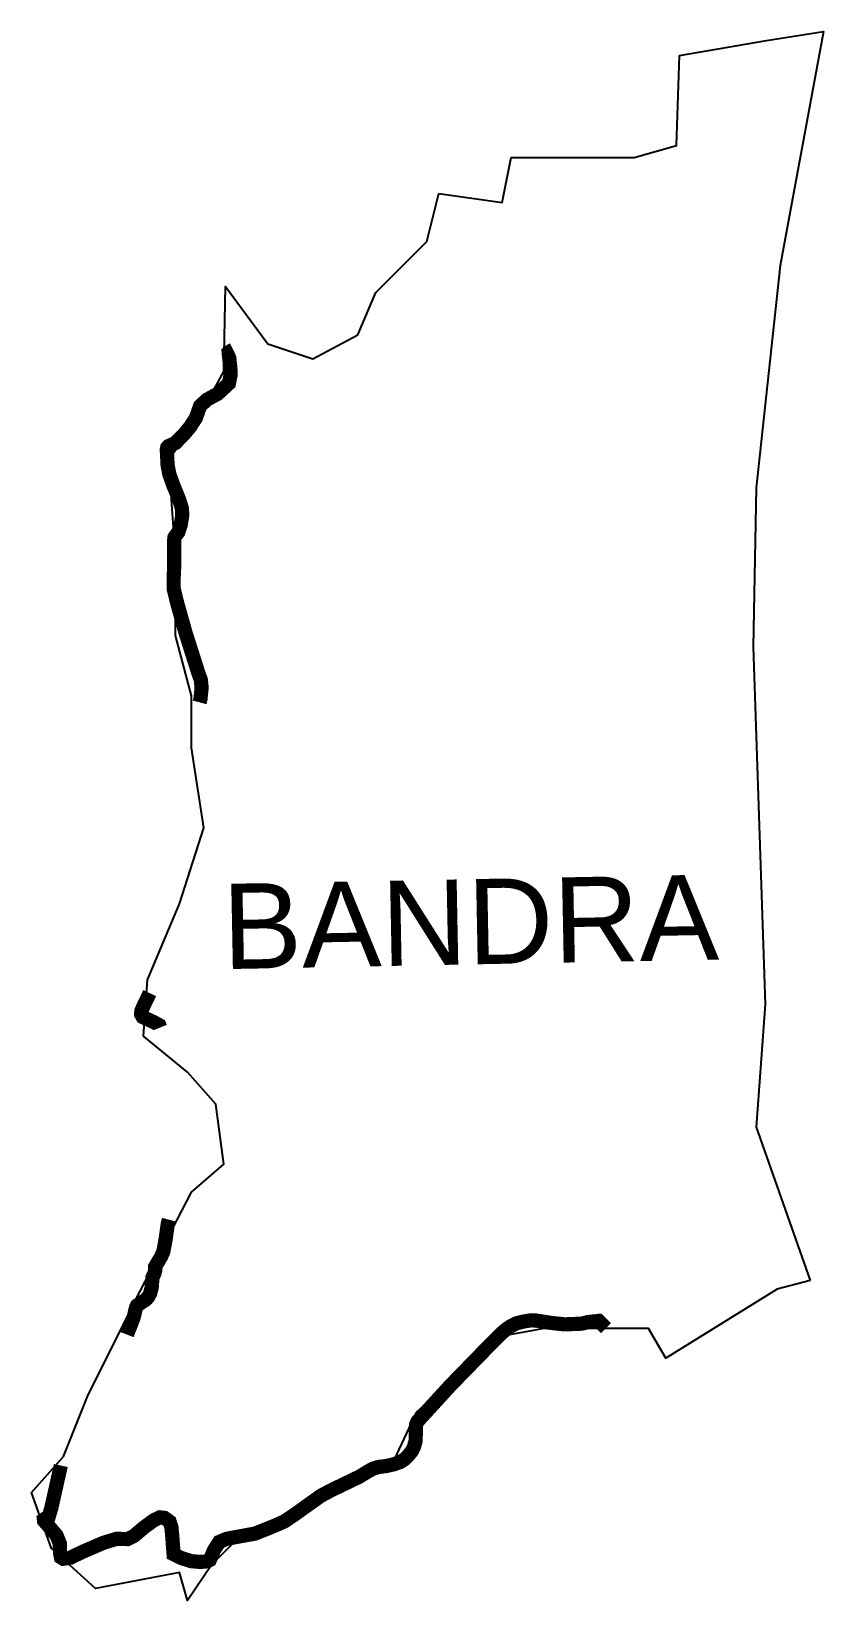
# Model space of a CAD drawing. Header units: metres. Extents: x 270268 to 273055, y 2106718 to 2112242.
import ezdxf

# ---------------------------------------------------------------- set-up
doc = ezdxf.new("R2010")
doc.units = ezdxf.units.M
for name, color, linetype in [('ARTIFICIALLY PROTECTED', 10, 'Continuous'), ('VILLAGE BOUNDRY', 3, 'Continuous'), ('VILLAGE NAME', 250, 'Continuous')]:
    doc.layers.add(name, color=color, linetype=linetype)
doc.styles.get("Standard").update_dxf_attribs({"font": 'simplex.shx'})

msp = doc.modelspace()

# ---------------------------------------------------------------- linework, layer by layer
at = {"layer": 'ARTIFICIALLY PROTECTED', "flags": 128}
msp.add_lwpolyline([(270977.9, 2111121.5, 50, 50, 0), (270970.3, 2111117.8, 50, 50, 0), (270962.2, 2111111.8, 50, 50, 0), (270963.2, 2111099.6, 50, 50, 0), (270968, 2111058.3, 50, 50, 0), (270968.8, 2111032.1, 50, 50, 0), (270962.8, 2111002.9, 50, 50, 0), (270923.5, 2110966.4, 50, 50, 0), (270885, 2110945.4, 50, 50, 0), (270861.6, 2110923.5, 50, 50, 0), (270846.6, 2110881, 50, 50, 0), (270832.1, 2110859.2, 50, 50, 0), (270828.5, 2110852.7, 50, 50, 0), (270805, 2110824.3, 50, 50, 0), (270774.3, 2110793.1, 50, 50, 0), (270750.3, 2110782.4, 50, 50, 0), (270745.9, 2110777.5, 50, 50, 0), (270744.3, 2110770.3, 50, 50, 0), (270747.3, 2110713.6, 50, 50, 0), (270752.7, 2110686.5, 50, 50, 0), (270753.7, 2110681.9, 50, 50, 0), (270768.3, 2110641.7, 50, 50, 0), (270787.9, 2110593.8, 50, 50, 0), (270797, 2110564.6, 50, 50, 0), (270799, 2110539.6, 50, 50, 0), (270793.1, 2110503.6, 50, 50, 0), (270784.5, 2110478.5, 50, 50, 0), (270775.4, 2110467.1, 50, 50, 0), (270771.3, 2110460.5, 50, 50, 0), (270770.1, 2110449, 50, 50, 0), (270770.5, 2110362.7, 50, 50, 0), (270768.4, 2110315.4, 50, 50, 0), (270768.7, 2110280.2, 50, 50, 0), (270780.9, 2110229.3, 50, 50, 0), (270811, 2110122.7, 50, 50, 0), (270856.3, 2109980.6, 50, 50, 0), (270864, 2109959.9, 50, 50, 0), (270864.6, 2109954.3, 50, 50, 0), (270866.9, 2109931.9, 50, 50, 0), (270862.8, 2109891.7, 50, 50, 0), (270859.7, 2109880.1, 0, 0, 0)], format="xyseb", dxfattribs=at)
at = {"layer": 'ARTIFICIALLY PROTECTED', "const_width": 50, "flags": 128}
for points in [[(270684.2, 2108856.5), (270663.1, 2108812.4), (270654.7, 2108793.5), (270653.9, 2108782.4), (270659.4, 2108772.4), (270698.4, 2108754.3), (270718, 2108743.5), (270721.2, 2108735.4)], [(270751.7, 2108058.9), (270749.5, 2108050.7), (270748, 2108045.2), (270740.1, 2107989.1), (270732.2, 2107946.6), (270724.3, 2107928.7), (270703.5, 2107893.4), (270703.5, 2107880.7), (270700.6, 2107869.3), (270693.5, 2107854.6), (270692.9, 2107842.5), (270691.2, 2107819.9), (270685.8, 2107799.6), (270678.5, 2107786), (270669.7, 2107776.7), (270656.6, 2107768.5), (270639.9, 2107756.8), (270635.7, 2107748.4), (270627.6, 2107714.1), (270604.2, 2107654.3)], [(270371.5, 2107193.4), (270337.8, 2107042.8), (270328.9, 2107013.3), (270319.2, 2107008.2), (270312, 2107003.2), (270312.5, 2106998.6), (270329.8, 2106978.7), (270356.3, 2106947.6), (270368.1, 2106918.3), (270368.6, 2106886.3), (270371.9, 2106870.3), (270379.9, 2106865.2), (270405.2, 2106869), (270451.2, 2106891), (270522.4, 2106921.7), (270568, 2106935.3), (270606.9, 2106934.4), (270629, 2106945.6), (270660.5, 2106972.5), (270697.5, 2107000.1), (270719.4, 2107010.8), (270735.8, 2107009.2), (270754.2, 2106996), (270760.5, 2106976.6), (270763.3, 2106947.9), (270768.3, 2106881.3), (270793.6, 2106868.3), (270830.7, 2106856.6), (270861.2, 2106853.9), (270885.4, 2106855.9), (270895.8, 2106860.9), (270910.3, 2106895.3), (270929.3, 2106924.5), (270954.9, 2106935.4), (271002.1, 2106944.1), (271055.1, 2106953.8), (271096, 2106970.2), (271124.1, 2106981.6), (271157.9, 2106996.6), (271192.8, 2107019.9), (271286.5, 2107086.9), (271324.6, 2107107.1), (271422, 2107154), (271452.3, 2107172.6), (271470.2, 2107182.4), (271489.7, 2107188.3), (271515.8, 2107191.4), (271542.3, 2107197.4), (271565.6, 2107205.6), (271580.6, 2107215.4), (271593.8, 2107228.4), (271606, 2107243.4), (271614, 2107258.7), (271620.1, 2107281.1), (271620.3, 2107306.7), (271620.3, 2107320.3), (271621.5, 2107337.7), (271627.2, 2107349.5), (271742.7, 2107475.8), (271886.7, 2107623.7), (271921.7, 2107658.4), (271938.4, 2107673), (271954.8, 2107683.7), (271975, 2107694.3), (272000.4, 2107700.4), (272026.6, 2107704.6), (272044, 2107703.7), (272094.2, 2107695.7), (272143.8, 2107690.3), (272204.1, 2107692.7), (272225.7, 2107698.2), (272263.6, 2107702.4), (272289.6, 2107676.8)]]:
    msp.add_lwpolyline(points, dxfattribs=at)
at = {"layer": 'VILLAGE BOUNDRY', "flags": 128}
msp.add_lwpolyline([(272547.8, 2112157.7), (272854.4, 2112210.6)], dxfattribs=at)
at = {"layer": 'VILLAGE BOUNDRY', "color": 3}
for points in [[(272854.4, 2112210.6, 0), (273055.3, 2112242.3, 0), (272902.3, 2111418.3, 0), (272817.7, 2110635.9, 0), (272807.1, 2110075.6, 0), (272849.4, 2108817.5, 0), (272817.7, 2108384, 0), (273008, 2107844.8, 0)], [(273008, 2107844.8, 0), (272891.7, 2107814.5, 0), (272500.5, 2107571.3, 0), (272438.8, 2107676.3, 0), (272072.3, 2107676.3, 0), (271917.3, 2107648.1, 0), (271621.2, 2107380.3, 0), (271536.7, 2107197, 0), (271268.8, 2107056.1, 0), (270986.9, 2106929.2, 0), (270902.3, 2106844.6, 0), (270817.7, 2106717.8, 0), (270789.5, 2106816.4, 0), (270493.5, 2106760, 0), (270338.4, 2106901, 0), (270268, 2107098.4, 0), (270380.7, 2107225.2, 0), (270465.3, 2107436.7, 0), (270634.5, 2107775, 0), (270831.8, 2108155.6, 0), (270944.6, 2108254.3, 0), (270916.4, 2108465.7, 0), (270817.7, 2108578.5, 0), (270662.7, 2108705.4, 0), (270676.8, 2108902.7, 0), (270789.5, 2109170.6, 0), (270874.1, 2109438.4, 0), (270831.8, 2109720.4, 0), (270831.8, 2109903.6, 0), (270775.4, 2110115.1, 0), (270775.4, 2110397, 0), (270761.3, 2110594.3, 0), (270761.3, 2110749.4, 0), (270845.9, 2110862.2, 0), (270944.6, 2111045.4, 0), (270951.4, 2111343.6, 0), (271099.4, 2111142.7, 0), (271258, 2111089.9, 0), (271416.6, 2111174.4, 0), (271480, 2111322.5, 0), (271659.7, 2111502.2, 0), (271702, 2111671.4, 0), (271924.1, 2111639.6, 0), (271955.8, 2111798.2, 0), (272389.2, 2111798.2, 0), (272537.3, 2111840.5, 0), (272547.8, 2112157.7, 0)]]:
    msp.add_polyline3d(points, dxfattribs=at)

# ---------------------------------------------------------------- texts
at = {"layer": 'VILLAGE NAME', "insert": (270936.8, 2109240.7), "char_height": 300, "attachment_point": 1, "rotation": 1.1028}
msp.add_mtext_dynamic_manual_height_columns('{\\fArial|b0|i0|c0|p34;BANDRA}', width=2578.433, gutter_width=1928.7, heights=[0], dxfattribs=at)

doc.saveas('drawing.dxf')
